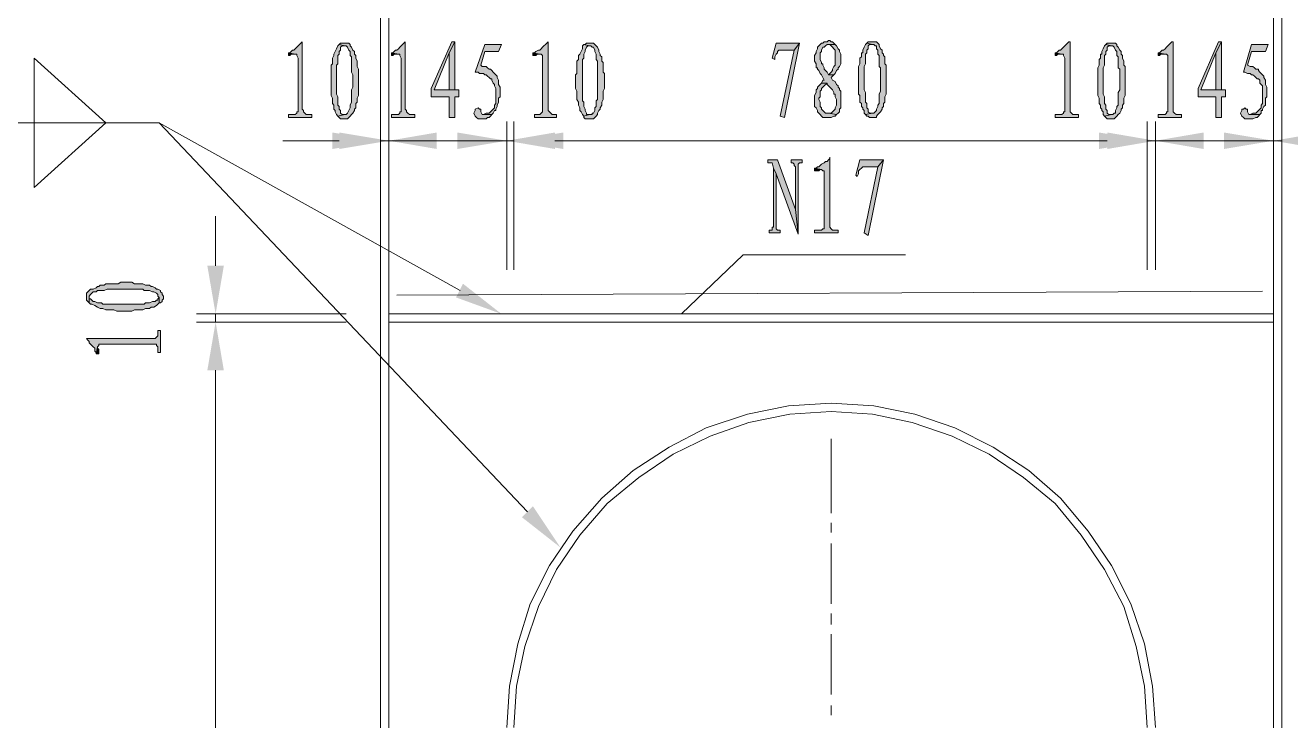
# Model space of a CAD drawing. Header units: inches. Extents: x 20 to 409, y 5 to 283.
# Drawn here: x 280.15 to 319.14, y 206.73 to 228.15 of the extents above; entities that cross this region are included whole.
import ezdxf

# ---------------------------------------------------------------- set-up
doc = ezdxf.new("R2010")
doc.units = ezdxf.units.IN
doc.header["$MEASUREMENT"] = 0
doc.layers.add('C00-00-00', color=7, linetype='Continuous')
doc.layers.add('CFF-00-00', color=1, linetype='Continuous')

msp = doc.modelspace()

# ---------------------------------------------------------------- hatches: boundary and pattern name
at = {"layer": 'C00-00-00'}
h = msp.add_hatch(color=0, dxfattribs=at)
h.dxf.hatch_style = 2
h.paths.add_polyline_path([(304.894, 227.686), (304.851, 227.644), (304.767, 227.644), (304.724, 227.602), (304.682, 227.602), (304.64, 227.559), (304.597, 227.517), (304.555, 227.475), (304.555, 227.432), (304.513, 227.348), (304.513, 227.305), (304.47, 227.221), (304.47, 227.051), (304.513, 226.967), (304.513, 226.84), (304.555, 226.84), (304.555, 226.797), (304.597, 226.755), (304.64, 226.67), (304.682, 226.628), (304.724, 226.543), (304.767, 226.459), (304.724, 226.459), (304.682, 226.374), (304.851, 226.374), (304.851, 226.332), (304.894, 226.289), (304.936, 226.247), (304.978, 226.205), (305.021, 226.162), (305.063, 226.078), (305.063, 226.035), (305.105, 226.035), (305.105, 225.951), (305.148, 225.866), (305.148, 225.697), (305.105, 225.612), (305.105, 225.57), (305.063, 225.527), (305.021, 225.485), (304.978, 225.443), (304.894, 225.443), (305.148, 225.4), (305.19, 225.443), (305.232, 225.485), (305.232, 225.57), (305.275, 225.612), (305.275, 226.12), (305.232, 226.162), (305.232, 226.205), (305.19, 226.247), (305.19, 226.289), (305.148, 226.332), (305.105, 226.416), (305.021, 226.459), (304.978, 226.543), (305.021, 226.586), (305.063, 226.628), (304.894, 226.628), (304.851, 226.713), (304.809, 226.755), (304.767, 226.797), (304.767, 226.84), (304.724, 226.924), (304.724, 226.967), (304.682, 226.967), (304.682, 227.009), (304.64, 227.094), (304.64, 227.305), (304.682, 227.348), (304.682, 227.39), (304.724, 227.475), (304.767, 227.475), (304.809, 227.517), (304.851, 227.559), (305.105, 227.559), (305.063, 227.602), (305.021, 227.644), (304.978, 227.644), (304.936, 227.686)])
h = msp.add_hatch(color=0, dxfattribs=at)
h.dxf.hatch_style = 2
h.paths.add_polyline_path([(288.68, 227.644), (288.638, 227.602), (288.595, 227.559), (288.553, 227.517), (288.511, 227.475), (288.468, 227.432), (288.426, 227.39), (288.384, 227.39), (288.341, 227.348), (288.299, 227.305), (288.257, 227.305), (288.468, 227.263), (288.511, 227.263), (288.511, 227.221), (288.553, 227.136), (288.553, 225.485), (288.511, 225.485), (288.511, 225.443), (288.468, 225.4), (288.257, 225.4), (288.257, 225.316), (288.976, 225.316), (288.976, 225.4), (288.807, 225.4), (288.765, 225.443), (288.722, 225.485), (288.722, 225.527), (288.68, 225.57)])
h = msp.add_hatch(color=0, dxfattribs=at)
h.dxf.hatch_style = 2
h.paths.add_polyline_path([(288.257, 227.305), (288.257, 227.221), (288.299, 227.221), (288.341, 227.263), (288.468, 227.263)])
h = msp.add_hatch(color=0, dxfattribs=at)
h.dxf.hatch_style = 2
h.paths.add_polyline_path([(289.823, 227.559), (289.781, 227.517), (289.738, 227.432), (289.696, 227.348), (289.654, 227.263), (289.654, 227.221), (289.611, 227.136), (289.611, 226.967), (289.569, 226.924), (289.569, 225.993), (289.611, 225.908), (289.611, 225.866), (289.611, 225.781), (289.611, 225.739), (289.654, 225.697), (289.654, 225.57), (289.696, 225.527), (289.696, 225.485), (289.738, 225.4), (289.781, 225.358), (289.992, 225.4), (289.908, 225.4), (289.865, 225.443), (289.865, 225.527), (289.823, 225.57), (289.823, 225.654), (289.781, 225.697), (289.781, 225.951), (289.738, 226.035), (289.738, 226.924), (289.781, 226.967), (289.781, 227.221), (289.823, 227.263), (289.823, 227.348), (289.865, 227.39), (289.865, 227.475), (289.908, 227.517), (289.992, 227.517)])
h = msp.add_hatch(color=0, dxfattribs=at)
h.dxf.hatch_style = 2
h.paths.add_polyline_path([(289.992, 227.602), (289.865, 227.602), (289.823, 227.559), (289.992, 227.517), (290.035, 227.517), (290.077, 227.475), (290.119, 227.39), (290.162, 227.348), (290.162, 227.221), (290.204, 227.178), (290.204, 226.713), (290.246, 226.628), (290.246, 226.459), (290.246, 226.416), (290.246, 226.247), (290.204, 226.162), (290.204, 225.781), (290.162, 225.697), (290.162, 225.612), (290.119, 225.527), (290.077, 225.443), (290.035, 225.4), (289.992, 225.4), (289.781, 225.358), (289.823, 225.316), (289.865, 225.273), (290.077, 225.273), (290.119, 225.316), (290.162, 225.358), (290.204, 225.4), (290.246, 225.443), (290.289, 225.527), (290.289, 225.57), (290.331, 225.612), (290.331, 225.739), (290.373, 225.781), (290.373, 225.908), (290.416, 225.993), (290.416, 226.797), (290.373, 226.882), (290.373, 227.051), (290.331, 227.136), (290.331, 227.221), (290.289, 227.263), (290.289, 227.348), (290.246, 227.39), (290.204, 227.475), (290.162, 227.517), (290.162, 227.559), (290.119, 227.602)])
h = msp.add_hatch(color=0, dxfattribs=at)
h.dxf.hatch_style = 2
h.paths.add_polyline_path([(291.855, 227.644), (291.813, 227.602), (291.77, 227.559), (291.728, 227.517), (291.686, 227.475), (291.643, 227.432), (291.601, 227.39), (291.559, 227.39), (291.516, 227.348), (291.474, 227.305), (291.432, 227.305), (291.643, 227.263), (291.686, 227.263), (291.686, 227.221), (291.728, 227.136), (291.728, 225.485), (291.686, 225.485), (291.686, 225.443), (291.643, 225.4), (291.432, 225.4), (291.432, 225.316), (292.151, 225.316), (292.151, 225.4), (291.982, 225.4), (291.94, 225.443), (291.897, 225.485), (291.897, 225.527), (291.855, 225.57)])
h = msp.add_hatch(color=0, dxfattribs=at)
h.dxf.hatch_style = 2
h.paths.add_polyline_path([(291.432, 227.305), (291.432, 227.221), (291.474, 227.221), (291.516, 227.263), (291.643, 227.263)])
h = msp.add_hatch(color=0, dxfattribs=at)
h.dxf.hatch_style = 2
h.paths.add_polyline_path([(293.379, 227.644), (293.294, 227.644), (292.659, 226.205), (292.659, 225.951), (293.21, 225.951), (293.21, 225.316), (293.379, 225.316), (293.379, 225.951), (293.506, 225.951), (293.506, 226.162), (293.379, 226.162), (292.744, 226.162), (293.21, 227.305)])
h = msp.add_hatch(color=0, dxfattribs=at)
h.dxf.hatch_style = 2
h.paths.add_polyline_path([(293.379, 227.644), (293.21, 227.305), (293.21, 226.162), (292.744, 226.162), (293.379, 226.162)])
h = msp.add_hatch(color=0, dxfattribs=at)
h.dxf.hatch_style = 2
h.paths.add_polyline_path([(294.818, 227.559), (294.31, 227.559), (294.014, 226.713), (294.099, 226.713), (294.141, 226.67), (294.268, 226.67), (294.31, 226.628), (294.353, 226.628), (294.395, 226.586), (294.437, 226.543), (294.48, 226.501), (294.522, 226.501), (294.522, 226.459), (294.564, 226.374), (294.607, 226.332), (294.607, 226.289), (294.649, 226.205), (294.649, 225.739), (294.607, 225.697), (294.607, 225.612), (294.564, 225.57), (294.522, 225.527), (294.48, 225.485), (294.437, 225.443), (294.353, 225.443), (294.268, 225.4), (294.226, 225.4), (294.522, 225.4), (294.564, 225.443), (294.607, 225.527), (294.649, 225.527), (294.649, 225.57), (294.691, 225.654), (294.691, 225.697), (294.734, 225.781), (294.734, 225.908), (294.776, 225.951), (294.776, 226.247), (294.734, 226.332), (294.734, 226.459), (294.691, 226.543), (294.691, 226.586), (294.649, 226.628), (294.607, 226.67), (294.564, 226.713), (294.522, 226.755), (294.48, 226.797), (294.437, 226.797), (294.395, 226.84), (294.353, 226.882), (294.226, 226.882), (294.183, 226.924), (294.31, 227.348), (294.734, 227.348)])
h = msp.add_hatch(color=0, dxfattribs=at)
h.dxf.hatch_style = 2
h.paths.add_polyline_path([(296.258, 227.644), (296.215, 227.602), (296.173, 227.559), (296.131, 227.517), (296.088, 227.475), (296.046, 227.432), (296.004, 227.39), (295.961, 227.39), (295.877, 227.348), (295.834, 227.305), (295.792, 227.305), (296.004, 227.263), (296.046, 227.263), (296.088, 227.221), (296.088, 225.485), (296.046, 225.443), (296.004, 225.4), (295.834, 225.4), (295.834, 225.316), (296.512, 225.316), (296.512, 225.4), (296.385, 225.4), (296.342, 225.443), (296.3, 225.485), (296.258, 225.527)])
h = msp.add_hatch(color=0, dxfattribs=at)
h.dxf.hatch_style = 2
h.paths.add_polyline_path([(295.792, 227.305), (295.792, 227.221), (295.877, 227.221), (295.919, 227.263), (296.004, 227.263)])
h = msp.add_hatch(color=0, dxfattribs=at)
h.dxf.hatch_style = 2
h.paths.add_polyline_path([(297.358, 227.559), (297.316, 227.517), (297.316, 227.432), (297.274, 227.348), (297.231, 227.263), (297.189, 227.221), (297.189, 227.094), (297.147, 227.051), (297.147, 226.67), (297.104, 226.628), (297.104, 226.205), (297.147, 226.12), (297.147, 225.866), (297.189, 225.781), (297.189, 225.697), (297.231, 225.612), (297.231, 225.527), (297.274, 225.485), (297.316, 225.4), (297.358, 225.358), (297.528, 225.4), (297.443, 225.4), (297.443, 225.443), (297.401, 225.527), (297.401, 225.57), (297.358, 225.654), (297.358, 225.781), (297.316, 225.824), (297.316, 227.094), (297.358, 227.136), (297.358, 227.263), (297.401, 227.348), (297.401, 227.39), (297.443, 227.475), (297.485, 227.517), (297.528, 227.517)])
h = msp.add_hatch(color=0, dxfattribs=at)
h.dxf.hatch_style = 2
h.paths.add_polyline_path([(297.528, 227.602), (297.443, 227.602), (297.401, 227.559), (297.358, 227.559), (297.528, 227.517), (297.57, 227.517), (297.612, 227.475), (297.655, 227.475), (297.697, 227.39), (297.697, 227.348), (297.739, 227.263), (297.739, 227.094), (297.782, 227.051), (297.782, 226.459), (297.782, 226.416), (297.782, 225.866), (297.739, 225.824), (297.739, 225.654), (297.697, 225.612), (297.697, 225.527), (297.655, 225.443), (297.612, 225.443), (297.612, 225.4), (297.528, 225.4), (297.358, 225.358), (297.358, 225.316), (297.401, 225.273), (297.655, 225.273), (297.697, 225.316), (297.739, 225.358), (297.782, 225.4), (297.782, 225.443), (297.824, 225.527), (297.866, 225.57), (297.866, 225.612), (297.909, 225.697), (297.909, 225.781), (297.951, 225.866), (297.951, 226.12), (297.993, 226.205), (297.993, 226.67), (297.951, 226.713), (297.951, 227.009), (297.909, 227.051), (297.909, 227.178), (297.866, 227.221), (297.866, 227.263), (297.824, 227.348), (297.824, 227.39), (297.782, 227.475), (297.739, 227.517), (297.697, 227.559), (297.655, 227.602)])
h = msp.add_hatch(color=0, dxfattribs=at)
h.dxf.hatch_style = 2
h.paths.add_polyline_path([(304.005, 227.602), (303.285, 227.602), (303.158, 227.136), (303.243, 227.094), (303.243, 227.178), (303.285, 227.263), (303.327, 227.305), (303.327, 227.348), (303.37, 227.39), (303.835, 227.39)])
h = msp.add_hatch(color=0, dxfattribs=at)
h.dxf.hatch_style = 2
h.paths.add_polyline_path([(304.005, 227.602), (303.835, 227.39), (303.412, 225.358), (303.539, 225.316)])
h = msp.add_hatch(color=0, dxfattribs=at)
h.dxf.hatch_style = 2
h.paths.add_polyline_path([(305.105, 227.559), (304.894, 227.559), (304.936, 227.559), (304.978, 227.517), (305.021, 227.475), (305.063, 227.432), (305.105, 227.39), (305.105, 226.924), (305.063, 226.882), (305.021, 226.797), (305.021, 226.755), (304.978, 226.713), (304.894, 226.628), (305.063, 226.628), (305.105, 226.67), (305.148, 226.755), (305.19, 226.797), (305.19, 226.84), (305.232, 226.882), (305.275, 226.967), (305.275, 227.263), (305.232, 227.348), (305.232, 227.39), (305.19, 227.432), (305.148, 227.517)])
h = msp.add_hatch(color=0, dxfattribs=at)
h.dxf.hatch_style = 2
h.paths.add_polyline_path([(306.079, 227.602), (306.037, 227.559), (305.994, 227.475), (305.952, 227.39), (305.952, 227.305), (305.91, 227.305), (305.91, 227.178), (305.867, 227.136), (305.867, 226.967), (305.825, 226.882), (305.825, 226.035), (305.867, 225.993), (305.867, 225.908), (305.867, 225.866), (305.867, 225.781), (305.91, 225.739), (305.91, 225.654), (305.952, 225.612), (305.952, 225.57), (305.994, 225.527), (305.994, 225.443), (306.037, 225.4), (306.248, 225.443), (306.164, 225.443), (306.121, 225.485), (306.121, 225.57), (306.079, 225.612), (306.079, 225.739), (306.037, 225.781), (306.037, 226.078), (305.994, 226.162), (305.994, 226.882), (306.037, 226.967), (306.037, 227.263), (306.079, 227.305), (306.079, 227.39), (306.121, 227.432), (306.121, 227.517), (306.164, 227.559), (306.248, 227.559)])
h = msp.add_hatch(color=0, dxfattribs=at)
h.dxf.hatch_style = 2
h.paths.add_polyline_path([(306.248, 227.644), (306.121, 227.644), (306.079, 227.602), (306.248, 227.559), (306.291, 227.559), (306.333, 227.517), (306.375, 227.517), (306.375, 227.432), (306.418, 227.39), (306.418, 227.263), (306.46, 227.221), (306.46, 226.882), (306.502, 226.84), (306.502, 226.501), (306.502, 226.459), (306.502, 226.12), (306.46, 226.035), (306.46, 225.739), (306.418, 225.697), (306.418, 225.654), (306.375, 225.57), (306.375, 225.527), (306.333, 225.485), (306.291, 225.443), (306.248, 225.443), (306.037, 225.4), (306.079, 225.358), (306.121, 225.358), (306.164, 225.316), (306.375, 225.316), (306.375, 225.358), (306.418, 225.4), (306.46, 225.443), (306.502, 225.485), (306.545, 225.57), (306.545, 225.612), (306.587, 225.654), (306.587, 225.739), (306.629, 225.781), (306.629, 225.951), (306.672, 226.035), (306.672, 226.924), (306.629, 226.967), (306.629, 227.178), (306.587, 227.221), (306.587, 227.263), (306.545, 227.305), (306.545, 227.39), (306.502, 227.432), (306.46, 227.517), (306.46, 227.559), (306.418, 227.602), (306.375, 227.644)])
h = msp.add_hatch(color=0, dxfattribs=at)
h.dxf.hatch_style = 2
h.paths.add_polyline_path([(312.344, 227.644), (312.302, 227.644), (312.26, 227.602), (312.217, 227.559), (312.175, 227.517), (312.133, 227.475), (312.09, 227.432), (312.048, 227.39), (312.006, 227.39), (311.963, 227.348), (311.921, 227.305), (311.879, 227.305), (312.09, 227.263), (312.133, 227.263), (312.133, 227.221), (312.175, 227.136), (312.175, 225.485), (312.133, 225.485), (312.133, 225.443), (312.09, 225.4), (311.879, 225.4), (311.879, 225.316), (312.598, 225.316), (312.598, 225.4), (312.429, 225.4), (312.387, 225.443), (312.344, 225.485)])
h = msp.add_hatch(color=0, dxfattribs=at)
h.dxf.hatch_style = 2
h.paths.add_polyline_path([(311.879, 227.305), (311.879, 227.221), (311.921, 227.221), (311.963, 227.263), (312.09, 227.263)])
h = msp.add_hatch(color=0, dxfattribs=at)
h.dxf.hatch_style = 2
h.paths.add_polyline_path([(313.445, 227.559), (313.403, 227.517), (313.36, 227.432), (313.318, 227.348), (313.318, 227.263), (313.276, 227.263), (313.276, 227.136), (313.233, 227.094), (313.233, 226.924), (313.191, 226.84), (313.191, 225.993), (313.233, 225.908), (313.233, 225.866), (313.233, 225.781), (313.233, 225.739), (313.276, 225.697), (313.276, 225.612), (313.318, 225.57), (313.318, 225.527), (313.36, 225.485), (313.36, 225.4), (313.403, 225.358), (313.614, 225.4), (313.53, 225.4), (313.487, 225.443), (313.487, 225.527), (313.445, 225.57), (313.445, 225.697), (313.403, 225.739), (313.403, 225.951), (313.36, 226.035), (313.36, 226.84), (313.403, 226.924), (313.403, 227.221), (313.445, 227.263), (313.445, 227.348), (313.487, 227.39), (313.487, 227.475), (313.53, 227.517), (313.614, 227.517)])
h = msp.add_hatch(color=0, dxfattribs=at)
h.dxf.hatch_style = 2
h.paths.add_polyline_path([(313.614, 227.602), (313.487, 227.602), (313.445, 227.559), (313.614, 227.517), (313.657, 227.517), (313.699, 227.475), (313.741, 227.39), (313.784, 227.348), (313.784, 227.221), (313.826, 227.178), (313.826, 226.84), (313.868, 226.797), (313.868, 226.459), (313.868, 226.416), (313.868, 226.162), (313.826, 226.078), (313.826, 225.697), (313.784, 225.654), (313.784, 225.612), (313.741, 225.527), (313.741, 225.443), (313.699, 225.443), (313.657, 225.4), (313.614, 225.4), (313.403, 225.358), (313.445, 225.316), (313.487, 225.273), (313.699, 225.273), (313.741, 225.316), (313.784, 225.358), (313.826, 225.4), (313.868, 225.443), (313.911, 225.527), (313.911, 225.57), (313.953, 225.612), (313.953, 225.697), (313.995, 225.739), (313.995, 225.908), (314.038, 225.993), (314.038, 226.882), (313.995, 226.924), (313.995, 227.051), (313.953, 227.136), (313.953, 227.221), (313.911, 227.263), (313.911, 227.348), (313.868, 227.39), (313.826, 227.475), (313.784, 227.517), (313.784, 227.559), (313.741, 227.602)])
h = msp.add_hatch(color=0, dxfattribs=at)
h.dxf.hatch_style = 2
h.paths.add_polyline_path([(315.519, 227.644), (315.477, 227.644), (315.435, 227.602), (315.392, 227.559), (315.35, 227.517), (315.308, 227.475), (315.265, 227.432), (315.223, 227.39), (315.181, 227.39), (315.138, 227.348), (315.096, 227.305), (315.054, 227.305), (315.265, 227.263), (315.308, 227.263), (315.35, 227.221), (315.35, 225.485), (315.308, 225.485), (315.308, 225.443), (315.265, 225.4), (315.054, 225.4), (315.054, 225.316), (315.773, 225.316), (315.773, 225.4), (315.604, 225.4), (315.562, 225.443), (315.519, 225.485)])
h = msp.add_hatch(color=0, dxfattribs=at)
h.dxf.hatch_style = 2
h.paths.add_polyline_path([(315.054, 227.305), (315.054, 227.221), (315.096, 227.221), (315.138, 227.263), (315.265, 227.263)])
h = msp.add_hatch(color=0, dxfattribs=at)
h.dxf.hatch_style = 2
h.paths.add_polyline_path([(317.001, 227.644), (316.916, 227.644), (316.281, 226.205), (316.281, 225.951), (316.832, 225.951), (316.832, 225.316), (317.001, 225.316), (317.001, 225.951), (317.128, 225.951), (317.128, 226.162), (317.001, 226.162), (316.366, 226.162), (316.832, 227.305)])
h = msp.add_hatch(color=0, dxfattribs=at)
h.dxf.hatch_style = 2
h.paths.add_polyline_path([(317.001, 227.644), (316.832, 227.305), (316.832, 226.162), (316.366, 226.162), (317.001, 226.162)])
h = msp.add_hatch(color=0, dxfattribs=at)
h.dxf.hatch_style = 2
h.paths.add_polyline_path([(318.44, 227.559), (317.932, 227.559), (317.678, 226.713), (317.721, 226.713), (317.805, 226.67), (317.89, 226.67), (317.932, 226.628), (317.975, 226.628), (318.017, 226.586), (318.059, 226.543), (318.102, 226.501), (318.144, 226.501), (318.186, 226.459), (318.186, 226.374), (318.229, 226.332), (318.271, 226.289), (318.271, 225.739), (318.229, 225.697), (318.229, 225.612), (318.186, 225.57), (318.144, 225.527), (318.102, 225.485), (318.059, 225.443), (317.975, 225.443), (317.89, 225.4), (317.848, 225.4), (318.186, 225.4), (318.229, 225.443), (318.229, 225.527), (318.271, 225.527), (318.271, 225.57), (318.313, 225.654), (318.356, 225.697), (318.356, 225.908), (318.398, 225.951), (318.398, 226.247), (318.356, 226.332), (318.356, 226.459), (318.313, 226.543), (318.313, 226.586), (318.271, 226.628), (318.229, 226.67), (318.186, 226.713), (318.144, 226.755), (318.144, 226.797), (318.059, 226.797), (318.017, 226.84), (317.975, 226.882), (317.89, 226.882), (317.805, 226.924), (317.932, 227.348), (318.356, 227.348)])
h = msp.add_hatch(color=0, dxfattribs=at)
h.dxf.hatch_style = 2
h.paths.add_polyline_path([(304.682, 226.374), (304.64, 226.332), (304.597, 226.289), (304.555, 226.247), (304.555, 226.205), (304.513, 226.162), (304.513, 226.078), (304.47, 225.993), (304.47, 225.654), (304.513, 225.612), (304.555, 225.527), (304.555, 225.485), (304.597, 225.443), (304.64, 225.4), (304.682, 225.358), (304.724, 225.316), (304.894, 225.316), (304.936, 225.316), (304.978, 225.316), (305.063, 225.358), (305.105, 225.358), (305.148, 225.4), (304.894, 225.443), (304.809, 225.443), (304.767, 225.485), (304.724, 225.527), (304.682, 225.57), (304.682, 225.612), (304.64, 225.654), (304.64, 225.781), (304.597, 225.866), (304.597, 225.908), (304.64, 225.951), (304.64, 226.12), (304.682, 226.162), (304.682, 226.205), (304.724, 226.247), (304.767, 226.289), (304.851, 226.374)])
h = msp.add_hatch(color=0, dxfattribs=at)
h.dxf.hatch_style = 2
h.paths.add_polyline_path([(294.099, 225.612), (294.014, 225.57), (294.014, 225.527), (293.972, 225.443), (294.014, 225.358), (294.056, 225.316), (294.099, 225.273), (294.353, 225.273), (294.395, 225.316), (294.437, 225.316), (294.48, 225.358), (294.522, 225.4), (294.226, 225.4), (294.183, 225.485), (294.183, 225.57), (294.141, 225.57)])
h = msp.add_hatch(color=0, dxfattribs=at)
h.dxf.hatch_style = 2
h.paths.add_polyline_path([(317.721, 225.612), (317.678, 225.57), (317.636, 225.57), (317.636, 225.527), (317.594, 225.443), (317.636, 225.358), (317.678, 225.316), (317.721, 225.273), (317.975, 225.273), (318.059, 225.316), (318.102, 225.316), (318.144, 225.358), (318.186, 225.4), (317.848, 225.4), (317.805, 225.485), (317.805, 225.57), (317.763, 225.57)])
h = msp.add_hatch(color=0, dxfattribs=at)
h.dxf.hatch_style = 2
h.paths.add_polyline_path([(289.611, 224.85), (289.611, 224.342), (291.093, 224.596)])
h = msp.add_hatch(color=0, dxfattribs=at)
h.dxf.hatch_style = 2
h.paths.add_polyline_path([(289.823, 224.85), (289.823, 224.342), (291.347, 224.596)])
h = msp.add_hatch(color=0, dxfattribs=at)
h.dxf.hatch_style = 2
h.paths.add_polyline_path([(292.829, 224.85), (292.829, 224.342), (291.347, 224.596)])
h = msp.add_hatch(color=0, dxfattribs=at)
h.dxf.hatch_style = 2
h.paths.add_polyline_path([(293.464, 224.85), (293.464, 224.342), (294.988, 224.596)])
h = msp.add_hatch(color=0, dxfattribs=at)
h.dxf.hatch_style = 2
h.paths.add_polyline_path([(296.469, 224.85), (296.469, 224.342), (294.988, 224.596)])
h = msp.add_hatch(color=0, dxfattribs=at)
h.dxf.hatch_style = 2
h.paths.add_polyline_path([(296.723, 224.85), (296.723, 224.342), (295.199, 224.596)])
h = msp.add_hatch(color=0, dxfattribs=at)
h.dxf.hatch_style = 2
h.paths.add_polyline_path([(296.723, 224.85), (296.723, 224.342), (295.199, 224.596)])
h = msp.add_hatch(color=0, dxfattribs=at)
h.dxf.hatch_style = 2
h.paths.add_polyline_path([(313.233, 224.85), (313.233, 224.342), (314.715, 224.596)])
h = msp.add_hatch(color=0, dxfattribs=at)
h.dxf.hatch_style = 2
h.paths.add_polyline_path([(313.233, 224.85), (313.233, 224.342), (314.715, 224.596)])
h = msp.add_hatch(color=0, dxfattribs=at)
h.dxf.hatch_style = 2
h.paths.add_polyline_path([(313.487, 224.85), (313.487, 224.342), (314.969, 224.596)])
h = msp.add_hatch(color=0, dxfattribs=at)
h.dxf.hatch_style = 2
h.paths.add_polyline_path([(316.451, 224.85), (316.451, 224.342), (314.969, 224.596)])
h = msp.add_hatch(color=0, dxfattribs=at)
h.dxf.hatch_style = 2
h.paths.add_polyline_path([(317.086, 224.85), (317.086, 224.342), (318.61, 224.596)])
h = msp.add_hatch(color=0, dxfattribs=at)
h.dxf.hatch_style = 2
h.paths.add_polyline_path([(320.091, 224.85), (320.091, 224.342), (318.61, 224.596)])
h = msp.add_hatch(color=0, dxfattribs=at)
h.dxf.hatch_style = 2
h.paths.add_polyline_path([(320.345, 224.85), (320.345, 224.342), (318.864, 224.596)])
h = msp.add_hatch(color=0, dxfattribs=at)
h.dxf.hatch_style = 2
h.paths.add_polyline_path([(303.327, 224.003), (303.031, 224.003), (303.031, 223.919), (303.158, 223.919), (303.2, 223.749), (303.285, 223.58), (303.962, 221.717), (303.878, 222.479)])
h = msp.add_hatch(color=0, dxfattribs=at)
h.dxf.hatch_style = 2
h.paths.add_polyline_path([(304.089, 224.003), (303.751, 224.003), (303.751, 223.919), (303.793, 223.919), (303.835, 223.876), (303.835, 223.834), (303.878, 223.792), (303.878, 222.479), (303.962, 221.717), (303.962, 223.876), (304.005, 223.919), (304.089, 223.919)])
h = msp.add_hatch(color=0, dxfattribs=at)
h.dxf.hatch_style = 2
h.paths.add_polyline_path([(304.936, 224.088), (304.936, 224.046), (304.894, 224.003), (304.851, 223.961), (304.809, 223.961), (304.767, 223.919), (304.682, 223.876), (304.64, 223.834), (304.597, 223.792), (304.555, 223.792), (304.513, 223.749), (304.47, 223.749), (304.682, 223.707), (304.724, 223.665), (304.767, 223.665), (304.767, 223.58), (304.767, 221.887), (304.724, 221.887), (304.682, 221.844), (304.47, 221.844), (304.47, 221.76), (305.19, 221.76), (305.19, 221.844), (305.021, 221.844), (304.978, 221.887), (304.936, 221.929)])
h = msp.add_hatch(color=0, dxfattribs=at)
h.dxf.hatch_style = 2
h.paths.add_polyline_path([(306.587, 224.003), (305.867, 224.003), (305.74, 223.538), (305.783, 223.495), (305.825, 223.58), (305.825, 223.665), (305.867, 223.707), (305.91, 223.749), (305.952, 223.792), (306.418, 223.792)])
h = msp.add_hatch(color=0, dxfattribs=at)
h.dxf.hatch_style = 2
h.paths.add_polyline_path([(306.587, 224.003), (306.418, 223.792), (305.994, 221.76), (306.121, 221.675)])
h = msp.add_hatch(color=0, dxfattribs=at)
h.dxf.hatch_style = 2
h.paths.add_polyline_path([(303.2, 223.749), (303.2, 221.929), (303.158, 221.929), (303.158, 221.844), (303.116, 221.844), (303.073, 221.844), (303.073, 221.76), (303.412, 221.76), (303.412, 221.844), (303.327, 221.844), (303.285, 221.887), (303.285, 223.58)])
h = msp.add_hatch(color=0, dxfattribs=at)
h.dxf.hatch_style = 2
h.paths.add_polyline_path([(304.47, 223.749), (304.47, 223.665), (304.513, 223.665), (304.597, 223.665), (304.64, 223.707), (304.682, 223.707)])
h = msp.add_hatch(color=0, dxfattribs=at)
h.dxf.hatch_style = 2
h.paths.add_polyline_path([(285.759, 220.744), (286.267, 220.744), (286.013, 219.262)])
h = msp.add_hatch(color=0, dxfattribs=at)
h.dxf.hatch_style = 2
h.paths.add_polyline_path([(282.034, 219.77), (282.034, 219.685), (282.076, 219.643), (282.118, 219.601), (282.118, 219.812), (282.161, 219.855), (282.203, 219.897), (282.245, 219.939), (282.33, 219.939), (282.372, 219.982), (282.584, 219.982), (282.669, 220.024), (283.219, 220.024), (283.769, 220.024), (283.812, 219.982), (283.981, 219.982), (284.066, 219.939), (284.108, 219.939), (284.193, 219.897), (284.235, 219.855), (284.235, 219.812), (284.277, 219.77), (284.277, 219.601), (284.32, 219.601), (284.362, 219.643), (284.362, 219.685), (284.404, 219.728), (284.404, 219.812), (284.362, 219.855), (284.362, 219.897), (284.32, 219.939), (284.32, 219.982), (284.235, 220.024), (284.193, 220.024), (284.15, 220.066), (284.066, 220.109), (284.023, 220.109), (283.981, 220.151), (283.854, 220.151), (283.769, 220.193), (283.515, 220.193), (283.431, 220.236), (283.092, 220.236), (283.007, 220.193), (282.626, 220.193), (282.584, 220.151), (282.457, 220.151), (282.415, 220.109), (282.372, 220.109), (282.33, 220.066), (282.245, 220.024), (282.161, 220.024), (282.118, 219.982), (282.076, 219.939), (282.034, 219.897)])
h = msp.add_hatch(color=0, dxfattribs=at)
h.dxf.hatch_style = 2
h.paths.add_polyline_path([(293.633, 220.193), (294.818, 219.262), (293.421, 219.77)])
h = msp.add_hatch(color=0, dxfattribs=at)
h.dxf.hatch_style = 2
h.paths.add_polyline_path([(282.118, 219.601), (282.161, 219.558), (282.203, 219.558), (282.288, 219.516), (282.372, 219.474), (282.457, 219.431), (282.542, 219.431), (282.626, 219.389), (282.88, 219.389), (282.965, 219.347), (283.431, 219.347), (283.515, 219.389), (283.769, 219.389), (283.854, 219.431), (283.981, 219.431), (284.023, 219.474), (284.108, 219.474), (284.193, 219.516), (284.235, 219.558), (284.277, 219.601), (284.277, 219.77), (284.235, 219.728), (284.235, 219.685), (284.193, 219.685), (284.15, 219.643), (284.066, 219.643), (283.981, 219.601), (283.854, 219.601), (283.812, 219.558), (282.542, 219.558), (282.499, 219.601), (282.372, 219.601), (282.288, 219.643), (282.245, 219.643), (282.203, 219.685), (282.161, 219.728), (282.118, 219.728), (282.118, 219.77)])
h = msp.add_hatch(color=0, dxfattribs=at)
h.dxf.hatch_style = 2
h.paths.add_polyline_path([(282.034, 218.5), (282.076, 218.458), (282.118, 218.415), (282.118, 218.373), (282.161, 218.331), (282.203, 218.288), (282.245, 218.246), (282.288, 218.204), (282.288, 218.119), (282.33, 218.077), (282.33, 218.034), (282.372, 218.246), (282.415, 218.288), (282.415, 218.331), (282.499, 218.331), (284.193, 218.331), (284.193, 218.288), (284.235, 218.246), (284.235, 218.077), (284.32, 218.077), (284.32, 218.754), (284.235, 218.754), (284.235, 218.585), (284.193, 218.542), (284.15, 218.5)])
h = msp.add_hatch(color=0, dxfattribs=at)
h.dxf.hatch_style = 2
h.paths.add_polyline_path([(285.759, 217.526), (286.267, 217.526), (286.013, 219.008)])
h = msp.add_hatch(color=0, dxfattribs=at)
h.dxf.hatch_style = 2
h.paths.add_polyline_path([(285.759, 217.526), (286.267, 217.526), (286.013, 219.008)])
h = msp.add_hatch(color=0, dxfattribs=at)
h.dxf.hatch_style = 2
h.paths.add_polyline_path([(282.33, 218.034), (282.415, 218.034), (282.415, 218.119), (282.415, 218.161), (282.372, 218.204), (282.372, 218.246)])
h = msp.add_hatch(color=0, dxfattribs=at)
h.dxf.hatch_style = 2
h.paths.add_polyline_path([(295.792, 213.335), (296.639, 212.065), (295.453, 212.997)])

# ---------------------------------------------------------------- linework, layer by layer
at = {"layer": 'C00-00-00', "color": 0, "lineweight": 0}
for points in [[(318.61, 236.915), (318.61, 179.003)], [(318.864, 236.915), (318.864, 179.003)], [(291.093, 236.365), (291.093, 179.003)], [(291.347, 236.365), (291.347, 179.003)], [(276.911, 225.146), (284.277, 225.146)], [(282.626, 225.146), (280.425, 223.157), (280.425, 225.146)], [(293.548, 219.982), (284.277, 225.146)], [(295.623, 213.166), (284.277, 225.146)], [(291.093, 220.617), (291.093, 225.189)], [(291.347, 220.617), (291.347, 225.189)], [(291.347, 220.617), (291.347, 225.189)], [(294.988, 220.617), (294.988, 225.189)], [(294.988, 220.617), (294.988, 225.189)], [(295.199, 220.617), (295.199, 225.189)], [(295.199, 220.617), (295.199, 225.189)], [(314.715, 220.617), (314.715, 225.189)], [(314.715, 220.617), (314.715, 225.189)], [(314.969, 220.617), (314.969, 225.189)], [(314.969, 220.617), (314.969, 225.189)], [(318.61, 220.617), (318.61, 225.189)], [(318.61, 220.617), (318.61, 225.189)], [(318.864, 220.617), (318.864, 225.189)], [(289.611, 224.596), (288.087, 224.596)], [(289.823, 224.596), (288.341, 224.596)], [(291.347, 224.596), (291.093, 224.596)], [(291.347, 224.596), (294.988, 224.596)], [(293.464, 224.596), (291.982, 224.596)], [(292.829, 224.596), (294.353, 224.596)], [(294.988, 224.596), (295.199, 224.596)], [(296.469, 224.596), (297.951, 224.596)], [(296.723, 224.596), (298.205, 224.596)], [(296.723, 224.596), (313.233, 224.596)], [(313.233, 224.596), (311.709, 224.596)], [(313.487, 224.596), (311.963, 224.596)], [(314.969, 224.596), (314.715, 224.596)], [(318.61, 224.596), (314.969, 224.596)], [(317.086, 224.596), (315.604, 224.596)], [(316.451, 224.596), (317.975, 224.596)], [(318.61, 224.596), (318.864, 224.596)], [(286.013, 220.744), (286.013, 222.268)], [(307.264, 221.082), (302.269, 221.082), (300.364, 219.262)], [(290.035, 219.262), (285.42, 219.262)], [(286.013, 219.008), (286.013, 219.262)], [(291.347, 219.262), (318.61, 219.262)], [(290.035, 219.008), (285.42, 219.008)], [(290.035, 219.008), (285.42, 219.008)], [(291.347, 219.008), (318.61, 219.008)], [(286.013, 217.526), (286.013, 180.485)], [(286.013, 217.526), (286.013, 216.002)], [(314.969, 206.52), (314.884, 207.79), (314.63, 209.102), (314.207, 210.33), (313.614, 211.515), (312.895, 212.573), (312.048, 213.589), (311.074, 214.436), (309.974, 215.156), (308.788, 215.748), (307.561, 216.172), (306.291, 216.426), (304.978, 216.51), (303.666, 216.426), (302.396, 216.172), (301.126, 215.748), (299.983, 215.156), (298.882, 214.436), (297.909, 213.589), (297.02, 212.573), (296.3, 211.515), (295.707, 210.33), (295.326, 209.102), (295.072, 207.79), (294.988, 206.52)], [(314.715, 206.52), (314.63, 207.79), (314.376, 209.017), (313.995, 210.245), (313.403, 211.388), (312.683, 212.446), (311.879, 213.42), (310.905, 214.224), (309.847, 214.944), (308.704, 215.494), (307.476, 215.918), (306.248, 216.172), (304.978, 216.256), (303.708, 216.172), (302.438, 215.918), (301.253, 215.494), (300.11, 214.944), (299.052, 214.224), (298.078, 213.42), (297.231, 212.446), (296.512, 211.388), (295.961, 210.245), (295.538, 209.017), (295.284, 207.79), (295.199, 206.52)], [(304.978, 215.41), (304.978, 213.124)], [(304.978, 212.827), (304.978, 212.531)], [(304.978, 212.192), (304.978, 210.33)], [(304.978, 210.033), (304.978, 209.695)], [(304.978, 209.398), (304.978, 207.536)], [(304.978, 207.197), (304.978, 206.901)]]:
    msp.add_lwpolyline(points, dxfattribs=at)
for points in [[(304.894, 227.686), (304.851, 227.644), (304.767, 227.644), (304.724, 227.602), (304.682, 227.602), (304.64, 227.559), (304.597, 227.517), (304.555, 227.475), (304.555, 227.432), (304.513, 227.348), (304.513, 227.305), (304.47, 227.221), (304.47, 227.051), (304.513, 226.967), (304.513, 226.84), (304.555, 226.84), (304.555, 226.797), (304.597, 226.755), (304.64, 226.67), (304.682, 226.628), (304.724, 226.543), (304.767, 226.459), (304.724, 226.459), (304.682, 226.374), (304.851, 226.374), (304.851, 226.332), (304.894, 226.289), (304.936, 226.247), (304.978, 226.205), (305.021, 226.162), (305.063, 226.078), (305.063, 226.035), (305.105, 226.035), (305.105, 225.951), (305.148, 225.866), (305.148, 225.697), (305.105, 225.612), (305.105, 225.57), (305.063, 225.527), (305.021, 225.485), (304.978, 225.443), (304.894, 225.443), (305.148, 225.4), (305.19, 225.443), (305.232, 225.485), (305.232, 225.57), (305.275, 225.612), (305.275, 226.12), (305.232, 226.162), (305.232, 226.205), (305.19, 226.247), (305.19, 226.289), (305.148, 226.332), (305.105, 226.416), (305.021, 226.459), (304.978, 226.543), (305.021, 226.586), (305.063, 226.628), (304.894, 226.628), (304.851, 226.713), (304.809, 226.755), (304.767, 226.797), (304.767, 226.84), (304.724, 226.924), (304.724, 226.967), (304.682, 226.967), (304.682, 227.009), (304.64, 227.094), (304.64, 227.305), (304.682, 227.348), (304.682, 227.39), (304.724, 227.475), (304.767, 227.475), (304.809, 227.517), (304.851, 227.559), (305.105, 227.559), (305.063, 227.602), (305.021, 227.644), (304.978, 227.644), (304.936, 227.686)], [(288.68, 227.644), (288.638, 227.602), (288.595, 227.559), (288.553, 227.517), (288.511, 227.475), (288.468, 227.432), (288.426, 227.39), (288.384, 227.39), (288.341, 227.348), (288.299, 227.305), (288.257, 227.305), (288.468, 227.263), (288.511, 227.263), (288.511, 227.221), (288.553, 227.136), (288.553, 225.485), (288.511, 225.485), (288.511, 225.443), (288.468, 225.4), (288.257, 225.4), (288.257, 225.316), (288.976, 225.316), (288.976, 225.4), (288.807, 225.4), (288.765, 225.443), (288.722, 225.485), (288.722, 225.527), (288.68, 225.57)], [(288.257, 227.305), (288.257, 227.221), (288.299, 227.221), (288.341, 227.263), (288.468, 227.263)], [(289.823, 227.559), (289.781, 227.517), (289.738, 227.432), (289.696, 227.348), (289.654, 227.263), (289.654, 227.221), (289.611, 227.136), (289.611, 226.967), (289.569, 226.924), (289.569, 225.993), (289.611, 225.908), (289.611, 225.866), (289.611, 225.781), (289.611, 225.739), (289.654, 225.697), (289.654, 225.57), (289.696, 225.527), (289.696, 225.485), (289.738, 225.4), (289.781, 225.358), (289.992, 225.4), (289.908, 225.4), (289.865, 225.443), (289.865, 225.527), (289.823, 225.57), (289.823, 225.654), (289.781, 225.697), (289.781, 225.951), (289.738, 226.035), (289.738, 226.924), (289.781, 226.967), (289.781, 227.221), (289.823, 227.263), (289.823, 227.348), (289.865, 227.39), (289.865, 227.475), (289.908, 227.517), (289.992, 227.517)], [(289.992, 227.602), (289.865, 227.602), (289.823, 227.559), (289.992, 227.517), (290.035, 227.517), (290.077, 227.475), (290.119, 227.39), (290.162, 227.348), (290.162, 227.221), (290.204, 227.178), (290.204, 226.713), (290.246, 226.628), (290.246, 226.459), (290.246, 226.416), (290.246, 226.247), (290.204, 226.162), (290.204, 225.781), (290.162, 225.697), (290.162, 225.612), (290.119, 225.527), (290.077, 225.443), (290.035, 225.4), (289.992, 225.4), (289.781, 225.358), (289.823, 225.316), (289.865, 225.273), (290.077, 225.273), (290.119, 225.316), (290.162, 225.358), (290.204, 225.4), (290.246, 225.443), (290.289, 225.527), (290.289, 225.57), (290.331, 225.612), (290.331, 225.739), (290.373, 225.781), (290.373, 225.908), (290.416, 225.993), (290.416, 226.797), (290.373, 226.882), (290.373, 227.051), (290.331, 227.136), (290.331, 227.221), (290.289, 227.263), (290.289, 227.348), (290.246, 227.39), (290.204, 227.475), (290.162, 227.517), (290.162, 227.559), (290.119, 227.602)], [(291.855, 227.644), (291.813, 227.602), (291.77, 227.559), (291.728, 227.517), (291.686, 227.475), (291.643, 227.432), (291.601, 227.39), (291.559, 227.39), (291.516, 227.348), (291.474, 227.305), (291.432, 227.305), (291.643, 227.263), (291.686, 227.263), (291.686, 227.221), (291.728, 227.136), (291.728, 225.485), (291.686, 225.485), (291.686, 225.443), (291.643, 225.4), (291.432, 225.4), (291.432, 225.316), (292.151, 225.316), (292.151, 225.4), (291.982, 225.4), (291.94, 225.443), (291.897, 225.485), (291.897, 225.527), (291.855, 225.57)], [(291.432, 227.305), (291.432, 227.221), (291.474, 227.221), (291.516, 227.263), (291.643, 227.263)], [(293.379, 227.644), (293.294, 227.644), (292.659, 226.205), (292.659, 225.951), (293.21, 225.951), (293.21, 225.316), (293.379, 225.316), (293.379, 225.951), (293.506, 225.951), (293.506, 226.162), (293.379, 226.162), (292.744, 226.162), (293.21, 227.305)], [(293.379, 227.644), (293.21, 227.305), (293.21, 226.162), (292.744, 226.162), (293.379, 226.162)], [(294.818, 227.559), (294.31, 227.559), (294.014, 226.713), (294.099, 226.713), (294.141, 226.67), (294.268, 226.67), (294.31, 226.628), (294.353, 226.628), (294.395, 226.586), (294.437, 226.543), (294.48, 226.501), (294.522, 226.501), (294.522, 226.459), (294.564, 226.374), (294.607, 226.332), (294.607, 226.289), (294.649, 226.205), (294.649, 225.739), (294.607, 225.697), (294.607, 225.612), (294.564, 225.57), (294.522, 225.527), (294.48, 225.485), (294.437, 225.443), (294.353, 225.443), (294.268, 225.4), (294.226, 225.4), (294.522, 225.4), (294.564, 225.443), (294.607, 225.527), (294.649, 225.527), (294.649, 225.57), (294.691, 225.654), (294.691, 225.697), (294.734, 225.781), (294.734, 225.908), (294.776, 225.951), (294.776, 226.247), (294.734, 226.332), (294.734, 226.459), (294.691, 226.543), (294.691, 226.586), (294.649, 226.628), (294.607, 226.67), (294.564, 226.713), (294.522, 226.755), (294.48, 226.797), (294.437, 226.797), (294.395, 226.84), (294.353, 226.882), (294.226, 226.882), (294.183, 226.924), (294.31, 227.348), (294.734, 227.348)], [(296.258, 227.644), (296.215, 227.602), (296.173, 227.559), (296.131, 227.517), (296.088, 227.475), (296.046, 227.432), (296.004, 227.39), (295.961, 227.39), (295.877, 227.348), (295.834, 227.305), (295.792, 227.305), (296.004, 227.263), (296.046, 227.263), (296.088, 227.221), (296.088, 225.485), (296.046, 225.443), (296.004, 225.4), (295.834, 225.4), (295.834, 225.316), (296.512, 225.316), (296.512, 225.4), (296.385, 225.4), (296.342, 225.443), (296.3, 225.485), (296.258, 225.527)], [(295.792, 227.305), (295.792, 227.221), (295.877, 227.221), (295.919, 227.263), (296.004, 227.263)], [(297.358, 227.559), (297.316, 227.517), (297.316, 227.432), (297.274, 227.348), (297.231, 227.263), (297.189, 227.221), (297.189, 227.094), (297.147, 227.051), (297.147, 226.67), (297.104, 226.628), (297.104, 226.205), (297.147, 226.12), (297.147, 225.866), (297.189, 225.781), (297.189, 225.697), (297.231, 225.612), (297.231, 225.527), (297.274, 225.485), (297.316, 225.4), (297.358, 225.358), (297.528, 225.4), (297.443, 225.4), (297.443, 225.443), (297.401, 225.527), (297.401, 225.57), (297.358, 225.654), (297.358, 225.781), (297.316, 225.824), (297.316, 227.094), (297.358, 227.136), (297.358, 227.263), (297.401, 227.348), (297.401, 227.39), (297.443, 227.475), (297.485, 227.517), (297.528, 227.517)], [(297.528, 227.602), (297.443, 227.602), (297.401, 227.559), (297.358, 227.559), (297.528, 227.517), (297.57, 227.517), (297.612, 227.475), (297.655, 227.475), (297.697, 227.39), (297.697, 227.348), (297.739, 227.263), (297.739, 227.094), (297.782, 227.051), (297.782, 226.459), (297.782, 226.416), (297.782, 225.866), (297.739, 225.824), (297.739, 225.654), (297.697, 225.612), (297.697, 225.527), (297.655, 225.443), (297.612, 225.443), (297.612, 225.4), (297.528, 225.4), (297.358, 225.358), (297.358, 225.316), (297.401, 225.273), (297.655, 225.273), (297.697, 225.316), (297.739, 225.358), (297.782, 225.4), (297.782, 225.443), (297.824, 225.527), (297.866, 225.57), (297.866, 225.612), (297.909, 225.697), (297.909, 225.781), (297.951, 225.866), (297.951, 226.12), (297.993, 226.205), (297.993, 226.67), (297.951, 226.713), (297.951, 227.009), (297.909, 227.051), (297.909, 227.178), (297.866, 227.221), (297.866, 227.263), (297.824, 227.348), (297.824, 227.39), (297.782, 227.475), (297.739, 227.517), (297.697, 227.559), (297.655, 227.602)], [(304.005, 227.602), (303.285, 227.602), (303.158, 227.136), (303.243, 227.094), (303.243, 227.178), (303.285, 227.263), (303.327, 227.305), (303.327, 227.348), (303.37, 227.39), (303.835, 227.39)], [(304.005, 227.602), (303.835, 227.39), (303.412, 225.358), (303.539, 225.316)], [(305.105, 227.559), (304.894, 227.559), (304.936, 227.559), (304.978, 227.517), (305.021, 227.475), (305.063, 227.432), (305.105, 227.39), (305.105, 226.924), (305.063, 226.882), (305.021, 226.797), (305.021, 226.755), (304.978, 226.713), (304.894, 226.628), (305.063, 226.628), (305.105, 226.67), (305.148, 226.755), (305.19, 226.797), (305.19, 226.84), (305.232, 226.882), (305.275, 226.967), (305.275, 227.263), (305.232, 227.348), (305.232, 227.39), (305.19, 227.432), (305.148, 227.517)], [(306.079, 227.602), (306.037, 227.559), (305.994, 227.475), (305.952, 227.39), (305.952, 227.305), (305.91, 227.305), (305.91, 227.178), (305.867, 227.136), (305.867, 226.967), (305.825, 226.882), (305.825, 226.035), (305.867, 225.993), (305.867, 225.908), (305.867, 225.866), (305.867, 225.781), (305.91, 225.739), (305.91, 225.654), (305.952, 225.612), (305.952, 225.57), (305.994, 225.527), (305.994, 225.443), (306.037, 225.4), (306.248, 225.443), (306.164, 225.443), (306.121, 225.485), (306.121, 225.57), (306.079, 225.612), (306.079, 225.739), (306.037, 225.781), (306.037, 226.078), (305.994, 226.162), (305.994, 226.882), (306.037, 226.967), (306.037, 227.263), (306.079, 227.305), (306.079, 227.39), (306.121, 227.432), (306.121, 227.517), (306.164, 227.559), (306.248, 227.559)], [(306.248, 227.644), (306.121, 227.644), (306.079, 227.602), (306.248, 227.559), (306.291, 227.559), (306.333, 227.517), (306.375, 227.517), (306.375, 227.432), (306.418, 227.39), (306.418, 227.263), (306.46, 227.221), (306.46, 226.882), (306.502, 226.84), (306.502, 226.501), (306.502, 226.459), (306.502, 226.12), (306.46, 226.035), (306.46, 225.739), (306.418, 225.697), (306.418, 225.654), (306.375, 225.57), (306.375, 225.527), (306.333, 225.485), (306.291, 225.443), (306.248, 225.443), (306.037, 225.4), (306.079, 225.358), (306.121, 225.358), (306.164, 225.316), (306.375, 225.316), (306.375, 225.358), (306.418, 225.4), (306.46, 225.443), (306.502, 225.485), (306.545, 225.57), (306.545, 225.612), (306.587, 225.654), (306.587, 225.739), (306.629, 225.781), (306.629, 225.951), (306.672, 226.035), (306.672, 226.924), (306.629, 226.967), (306.629, 227.178), (306.587, 227.221), (306.587, 227.263), (306.545, 227.305), (306.545, 227.39), (306.502, 227.432), (306.46, 227.517), (306.46, 227.559), (306.418, 227.602), (306.375, 227.644)], [(312.344, 227.644), (312.302, 227.644), (312.26, 227.602), (312.217, 227.559), (312.175, 227.517), (312.133, 227.475), (312.09, 227.432), (312.048, 227.39), (312.006, 227.39), (311.963, 227.348), (311.921, 227.305), (311.879, 227.305), (312.09, 227.263), (312.133, 227.263), (312.133, 227.221), (312.175, 227.136), (312.175, 225.485), (312.133, 225.485), (312.133, 225.443), (312.09, 225.4), (311.879, 225.4), (311.879, 225.316), (312.598, 225.316), (312.598, 225.4), (312.429, 225.4), (312.387, 225.443), (312.344, 225.485)], [(311.879, 227.305), (311.879, 227.221), (311.921, 227.221), (311.963, 227.263), (312.09, 227.263)], [(313.445, 227.559), (313.403, 227.517), (313.36, 227.432), (313.318, 227.348), (313.318, 227.263), (313.276, 227.263), (313.276, 227.136), (313.233, 227.094), (313.233, 226.924), (313.191, 226.84), (313.191, 225.993), (313.233, 225.908), (313.233, 225.866), (313.233, 225.781), (313.233, 225.739), (313.276, 225.697), (313.276, 225.612), (313.318, 225.57), (313.318, 225.527), (313.36, 225.485), (313.36, 225.4), (313.403, 225.358), (313.614, 225.4), (313.53, 225.4), (313.487, 225.443), (313.487, 225.527), (313.445, 225.57), (313.445, 225.697), (313.403, 225.739), (313.403, 225.951), (313.36, 226.035), (313.36, 226.84), (313.403, 226.924), (313.403, 227.221), (313.445, 227.263), (313.445, 227.348), (313.487, 227.39), (313.487, 227.475), (313.53, 227.517), (313.614, 227.517)], [(313.614, 227.602), (313.487, 227.602), (313.445, 227.559), (313.614, 227.517), (313.657, 227.517), (313.699, 227.475), (313.741, 227.39), (313.784, 227.348), (313.784, 227.221), (313.826, 227.178), (313.826, 226.84), (313.868, 226.797), (313.868, 226.459), (313.868, 226.416), (313.868, 226.162), (313.826, 226.078), (313.826, 225.697), (313.784, 225.654), (313.784, 225.612), (313.741, 225.527), (313.741, 225.443), (313.699, 225.443), (313.657, 225.4), (313.614, 225.4), (313.403, 225.358), (313.445, 225.316), (313.487, 225.273), (313.699, 225.273), (313.741, 225.316), (313.784, 225.358), (313.826, 225.4), (313.868, 225.443), (313.911, 225.527), (313.911, 225.57), (313.953, 225.612), (313.953, 225.697), (313.995, 225.739), (313.995, 225.908), (314.038, 225.993), (314.038, 226.882), (313.995, 226.924), (313.995, 227.051), (313.953, 227.136), (313.953, 227.221), (313.911, 227.263), (313.911, 227.348), (313.868, 227.39), (313.826, 227.475), (313.784, 227.517), (313.784, 227.559), (313.741, 227.602)], [(315.519, 227.644), (315.477, 227.644), (315.435, 227.602), (315.392, 227.559), (315.35, 227.517), (315.308, 227.475), (315.265, 227.432), (315.223, 227.39), (315.181, 227.39), (315.138, 227.348), (315.096, 227.305), (315.054, 227.305), (315.265, 227.263), (315.308, 227.263), (315.35, 227.221), (315.35, 225.485), (315.308, 225.485), (315.308, 225.443), (315.265, 225.4), (315.054, 225.4), (315.054, 225.316), (315.773, 225.316), (315.773, 225.4), (315.604, 225.4), (315.562, 225.443), (315.519, 225.485)], [(315.054, 227.305), (315.054, 227.221), (315.096, 227.221), (315.138, 227.263), (315.265, 227.263)], [(317.001, 227.644), (316.916, 227.644), (316.281, 226.205), (316.281, 225.951), (316.832, 225.951), (316.832, 225.316), (317.001, 225.316), (317.001, 225.951), (317.128, 225.951), (317.128, 226.162), (317.001, 226.162), (316.366, 226.162), (316.832, 227.305)], [(317.001, 227.644), (316.832, 227.305), (316.832, 226.162), (316.366, 226.162), (317.001, 226.162)], [(318.44, 227.559), (317.932, 227.559), (317.678, 226.713), (317.721, 226.713), (317.805, 226.67), (317.89, 226.67), (317.932, 226.628), (317.975, 226.628), (318.017, 226.586), (318.059, 226.543), (318.102, 226.501), (318.144, 226.501), (318.186, 226.459), (318.186, 226.374), (318.229, 226.332), (318.271, 226.289), (318.271, 225.739), (318.229, 225.697), (318.229, 225.612), (318.186, 225.57), (318.144, 225.527), (318.102, 225.485), (318.059, 225.443), (317.975, 225.443), (317.89, 225.4), (317.848, 225.4), (318.186, 225.4), (318.229, 225.443), (318.229, 225.527), (318.271, 225.527), (318.271, 225.57), (318.313, 225.654), (318.356, 225.697), (318.356, 225.908), (318.398, 225.951), (318.398, 226.247), (318.356, 226.332), (318.356, 226.459), (318.313, 226.543), (318.313, 226.586), (318.271, 226.628), (318.229, 226.67), (318.186, 226.713), (318.144, 226.755), (318.144, 226.797), (318.059, 226.797), (318.017, 226.84), (317.975, 226.882), (317.89, 226.882), (317.805, 226.924), (317.932, 227.348), (318.356, 227.348)], [(282.626, 225.146), (280.425, 227.136), (280.425, 225.146)], [(304.682, 226.374), (304.64, 226.332), (304.597, 226.289), (304.555, 226.247), (304.555, 226.205), (304.513, 226.162), (304.513, 226.078), (304.47, 225.993), (304.47, 225.654), (304.513, 225.612), (304.555, 225.527), (304.555, 225.485), (304.597, 225.443), (304.64, 225.4), (304.682, 225.358), (304.724, 225.316), (304.894, 225.316), (304.936, 225.316), (304.978, 225.316), (305.063, 225.358), (305.105, 225.358), (305.148, 225.4), (304.894, 225.443), (304.809, 225.443), (304.767, 225.485), (304.724, 225.527), (304.682, 225.57), (304.682, 225.612), (304.64, 225.654), (304.64, 225.781), (304.597, 225.866), (304.597, 225.908), (304.64, 225.951), (304.64, 226.12), (304.682, 226.162), (304.682, 226.205), (304.724, 226.247), (304.767, 226.289), (304.851, 226.374)], [(294.099, 225.612), (294.014, 225.57), (294.014, 225.527), (293.972, 225.443), (294.014, 225.358), (294.056, 225.316), (294.099, 225.273), (294.353, 225.273), (294.395, 225.316), (294.437, 225.316), (294.48, 225.358), (294.522, 225.4), (294.226, 225.4), (294.183, 225.485), (294.183, 225.57), (294.141, 225.57)], [(317.721, 225.612), (317.678, 225.57), (317.636, 225.57), (317.636, 225.527), (317.594, 225.443), (317.636, 225.358), (317.678, 225.316), (317.721, 225.273), (317.975, 225.273), (318.059, 225.316), (318.102, 225.316), (318.144, 225.358), (318.186, 225.4), (317.848, 225.4), (317.805, 225.485), (317.805, 225.57), (317.763, 225.57)], [(303.327, 224.003), (303.031, 224.003), (303.031, 223.919), (303.158, 223.919), (303.2, 223.749), (303.285, 223.58), (303.962, 221.717), (303.878, 222.479)], [(304.089, 224.003), (303.751, 224.003), (303.751, 223.919), (303.793, 223.919), (303.835, 223.876), (303.835, 223.834), (303.878, 223.792), (303.878, 222.479), (303.962, 221.717), (303.962, 223.876), (304.005, 223.919), (304.089, 223.919)], [(304.936, 224.088), (304.936, 224.046), (304.894, 224.003), (304.851, 223.961), (304.809, 223.961), (304.767, 223.919), (304.682, 223.876), (304.64, 223.834), (304.597, 223.792), (304.555, 223.792), (304.513, 223.749), (304.47, 223.749), (304.682, 223.707), (304.724, 223.665), (304.767, 223.665), (304.767, 223.58), (304.767, 221.887), (304.724, 221.887), (304.682, 221.844), (304.47, 221.844), (304.47, 221.76), (305.19, 221.76), (305.19, 221.844), (305.021, 221.844), (304.978, 221.887), (304.936, 221.929)], [(306.587, 224.003), (305.867, 224.003), (305.74, 223.538), (305.783, 223.495), (305.825, 223.58), (305.825, 223.665), (305.867, 223.707), (305.91, 223.749), (305.952, 223.792), (306.418, 223.792)], [(306.587, 224.003), (306.418, 223.792), (305.994, 221.76), (306.121, 221.675)], [(303.2, 223.749), (303.2, 221.929), (303.158, 221.929), (303.158, 221.844), (303.116, 221.844), (303.073, 221.844), (303.073, 221.76), (303.412, 221.76), (303.412, 221.844), (303.327, 221.844), (303.285, 221.887), (303.285, 223.58)], [(304.47, 223.749), (304.47, 223.665), (304.513, 223.665), (304.597, 223.665), (304.64, 223.707), (304.682, 223.707)], [(282.034, 219.77), (282.034, 219.685), (282.076, 219.643), (282.118, 219.601), (282.118, 219.812), (282.161, 219.855), (282.203, 219.897), (282.245, 219.939), (282.33, 219.939), (282.372, 219.982), (282.584, 219.982), (282.669, 220.024), (283.219, 220.024), (283.769, 220.024), (283.812, 219.982), (283.981, 219.982), (284.066, 219.939), (284.108, 219.939), (284.193, 219.897), (284.235, 219.855), (284.235, 219.812), (284.277, 219.77), (284.277, 219.601), (284.32, 219.601), (284.362, 219.643), (284.362, 219.685), (284.404, 219.728), (284.404, 219.812), (284.362, 219.855), (284.362, 219.897), (284.32, 219.939), (284.32, 219.982), (284.235, 220.024), (284.193, 220.024), (284.15, 220.066), (284.066, 220.109), (284.023, 220.109), (283.981, 220.151), (283.854, 220.151), (283.769, 220.193), (283.515, 220.193), (283.431, 220.236), (283.092, 220.236), (283.007, 220.193), (282.626, 220.193), (282.584, 220.151), (282.457, 220.151), (282.415, 220.109), (282.372, 220.109), (282.33, 220.066), (282.245, 220.024), (282.161, 220.024), (282.118, 219.982), (282.076, 219.939), (282.034, 219.897)], [(282.118, 219.601), (282.161, 219.558), (282.203, 219.558), (282.288, 219.516), (282.372, 219.474), (282.457, 219.431), (282.542, 219.431), (282.626, 219.389), (282.88, 219.389), (282.965, 219.347), (283.431, 219.347), (283.515, 219.389), (283.769, 219.389), (283.854, 219.431), (283.981, 219.431), (284.023, 219.474), (284.108, 219.474), (284.193, 219.516), (284.235, 219.558), (284.277, 219.601), (284.277, 219.77), (284.235, 219.728), (284.235, 219.685), (284.193, 219.685), (284.15, 219.643), (284.066, 219.643), (283.981, 219.601), (283.854, 219.601), (283.812, 219.558), (282.542, 219.558), (282.499, 219.601), (282.372, 219.601), (282.288, 219.643), (282.245, 219.643), (282.203, 219.685), (282.161, 219.728), (282.118, 219.728), (282.118, 219.77)], [(282.034, 218.5), (282.076, 218.458), (282.118, 218.415), (282.118, 218.373), (282.161, 218.331), (282.203, 218.288), (282.245, 218.246), (282.288, 218.204), (282.288, 218.119), (282.33, 218.077), (282.33, 218.034), (282.372, 218.246), (282.415, 218.288), (282.415, 218.331), (282.499, 218.331), (284.193, 218.331), (284.193, 218.288), (284.235, 218.246), (284.235, 218.077), (284.32, 218.077), (284.32, 218.754), (284.235, 218.754), (284.235, 218.585), (284.193, 218.542), (284.15, 218.5)], [(282.33, 218.034), (282.415, 218.034), (282.415, 218.119), (282.415, 218.161), (282.372, 218.204), (282.372, 218.246)]]:
    msp.add_lwpolyline(points, close=True, dxfattribs=at)
at = {"layer": 'CFF-00-00', "color": 0, "lineweight": 0}
msp.add_lwpolyline([(291.601, 219.844), (318.271, 219.96)], dxfattribs=at)

doc.saveas('drawing.dxf')
